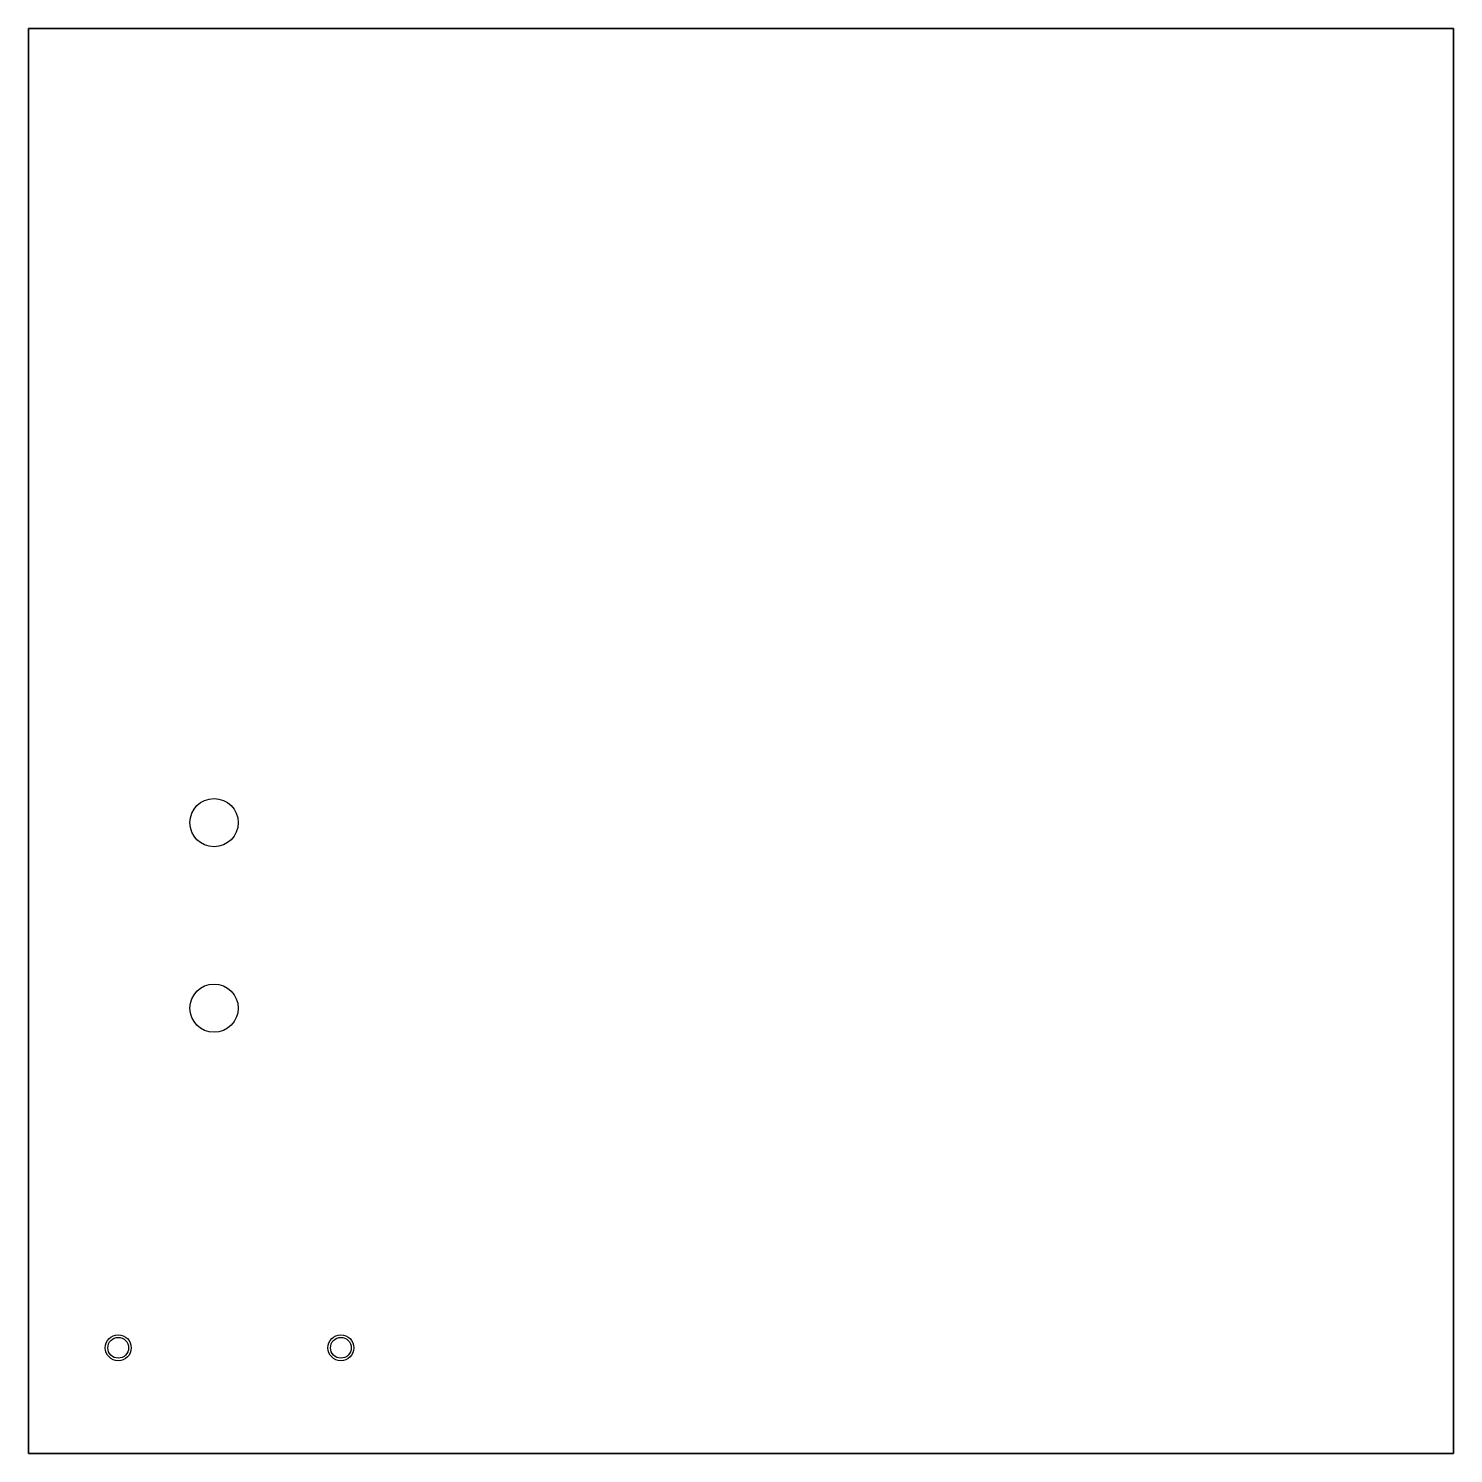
# Model space of a CAD drawing. Header units: millimetres. Extents: x -102 to 90, y -31 to 161.
import ezdxf

# ---------------------------------------------------------------- set-up
doc = ezdxf.new("R2010")
doc.units = ezdxf.units.MM
doc.layers.get('0').update_dxf_attribs({"linetype": 'CONTINUOUS'})

msp = doc.modelspace()

# ---------------------------------------------------------------- linework, layer by layer
for points in [[(90, -30.78), (-102, -30.78), (-102, 161.22), (90, 161.22)], [(90, 161.22), (-102, 161.22), (-102, -30.78), (90, -30.78)]]:
    msp.add_lwpolyline(points, close=True)
for centre, radius in [((-77, 54.22), 3.25), ((-77, 54.22), 3.25), ((-77, 29.22), 3.25), ((-77, 29.22), 3.25), ((-89.91, -16.54), 1.75), ((-89.91, -16.54), 1.4), ((-59.91, -16.54), 1.75), ((-59.91, -16.54), 1.4)]:
    msp.add_circle(centre, radius)

doc.saveas('drawing.dxf')
